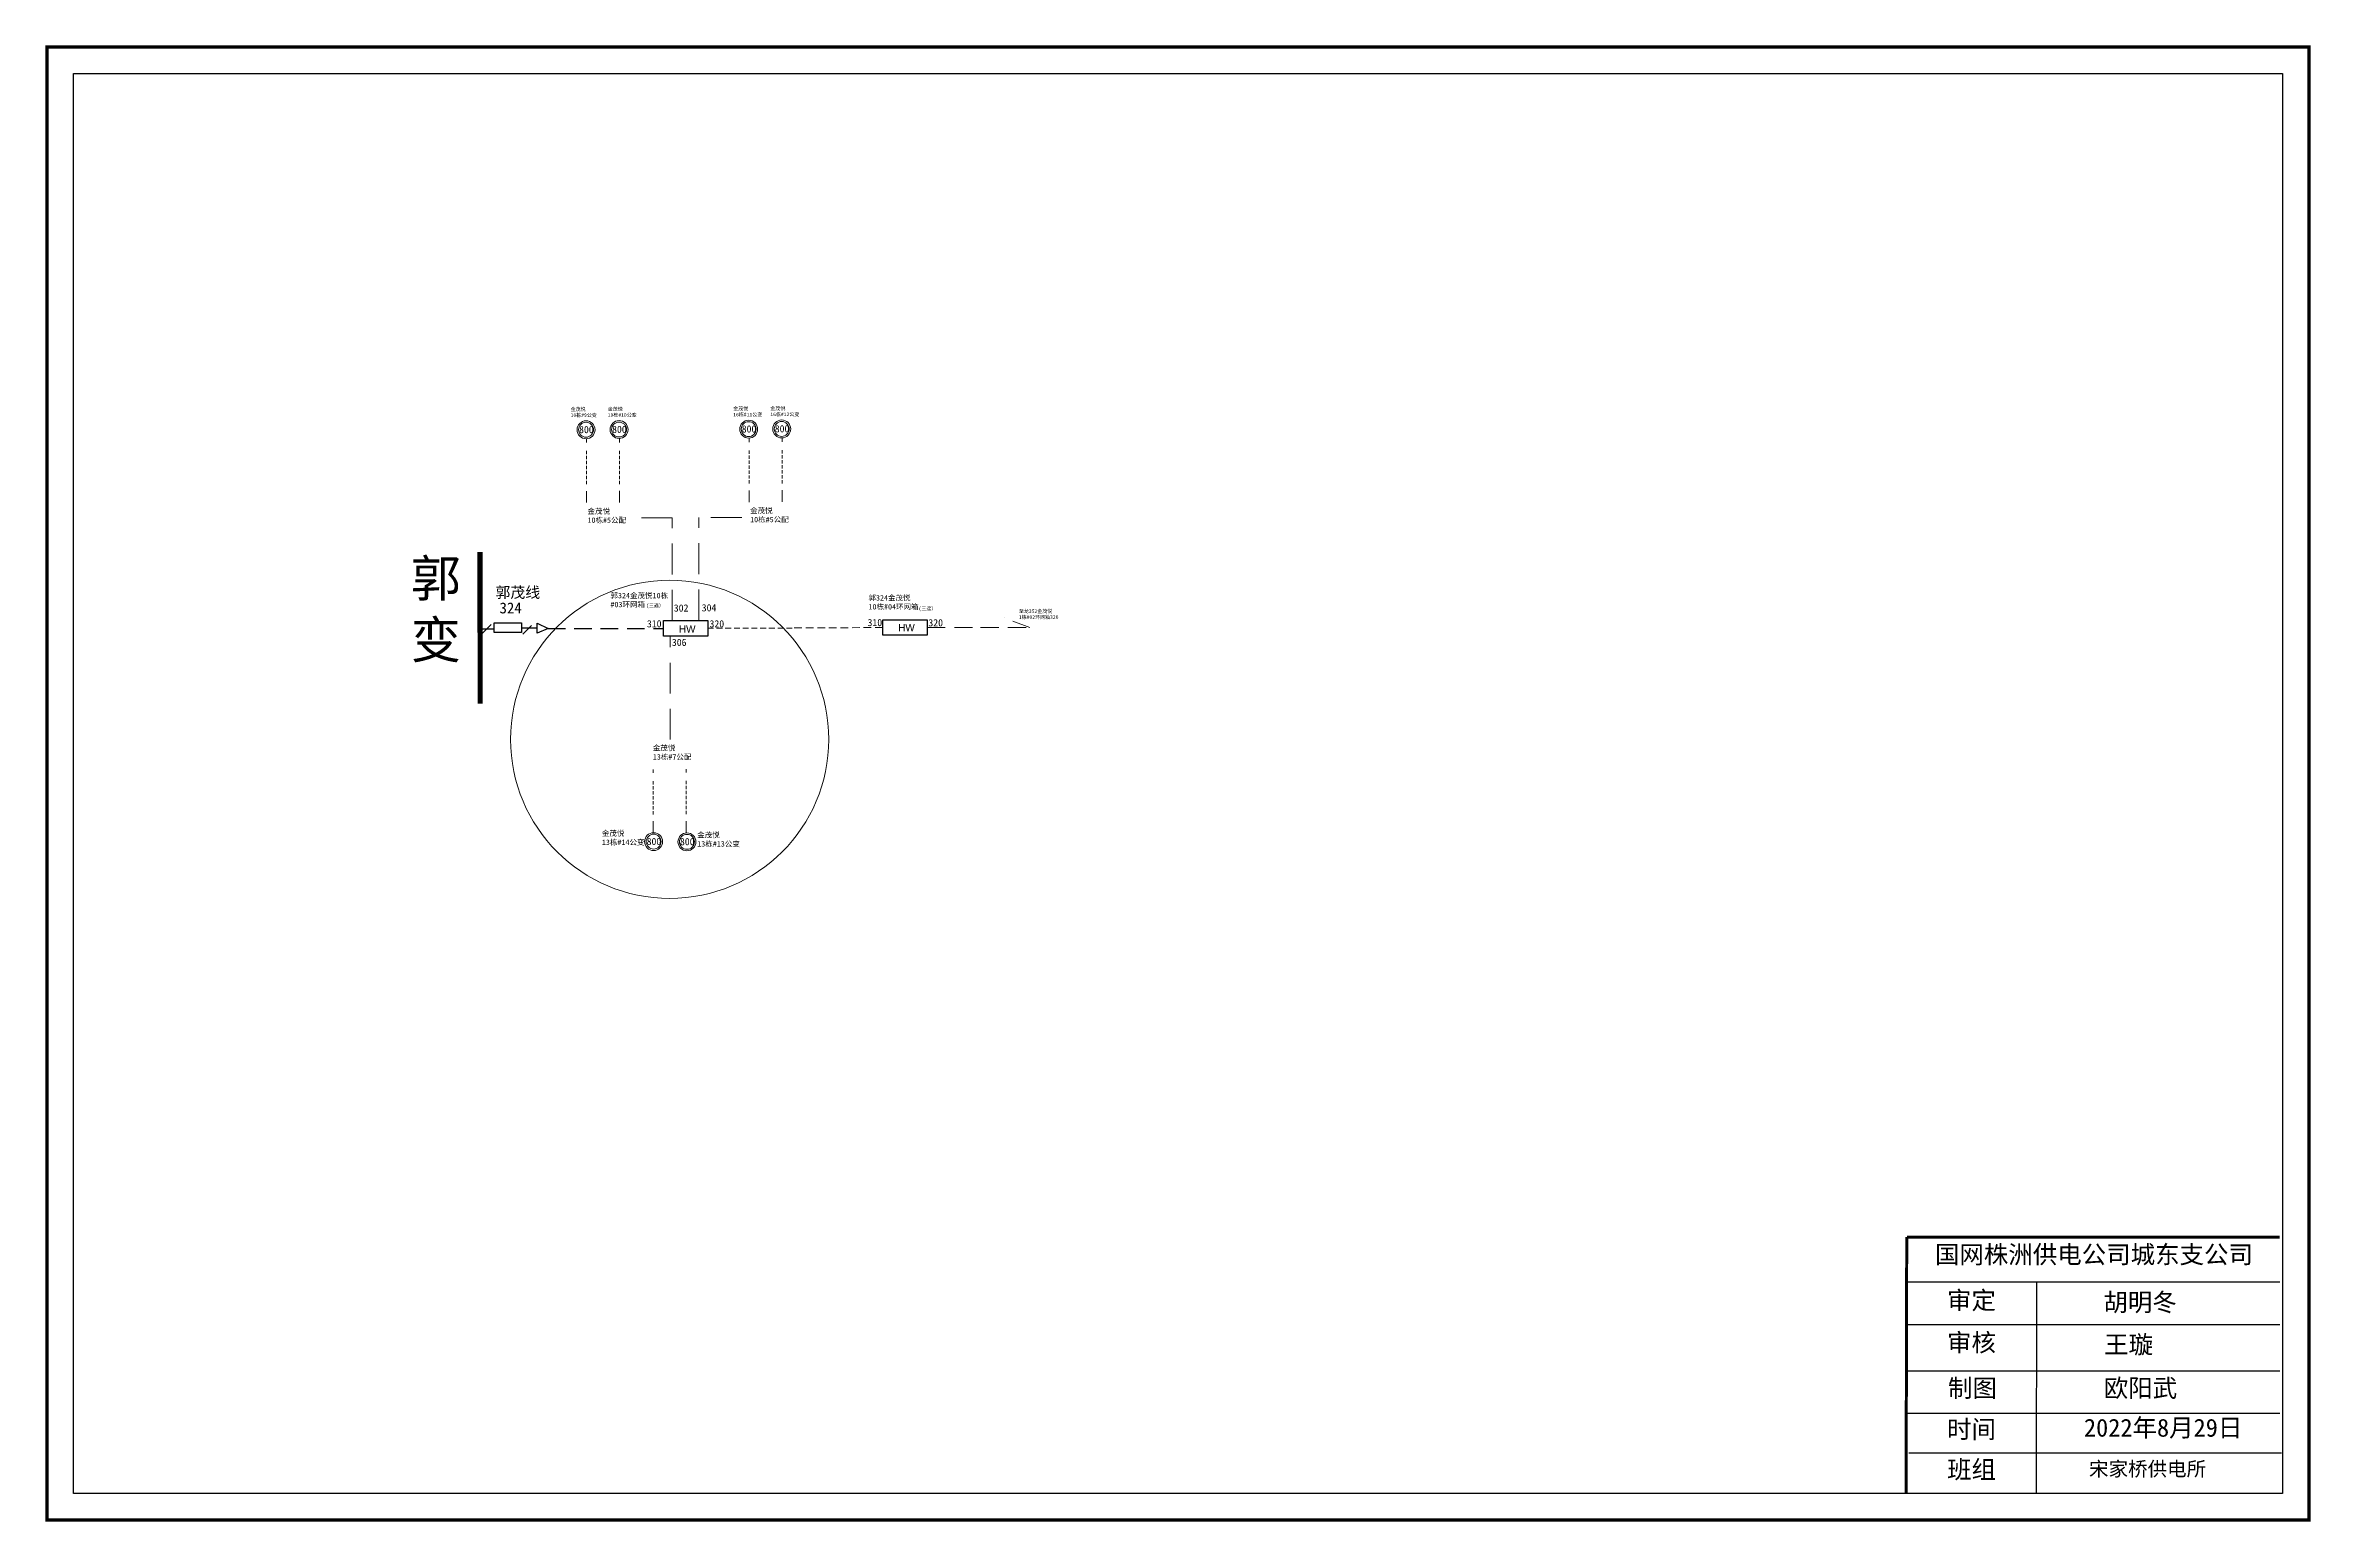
# Model space of a CAD drawing. Extents: x 196 to 829, y -97 to 316.
import ezdxf

# ---------------------------------------------------------------- set-up
doc = ezdxf.new("R2010")
doc.units = 0
doc.header["$LTSCALE"] = 0.774411
doc.linetypes.add('DASHED2', pattern=[9.525, 6.35, -3.175])
doc.layers.get('0').update_dxf_attribs({"linetype": 'CONTINUOUS'})
doc.styles.add('hztxt_txtstyle_0.00_0_0', font='', dxfattribs={"bigfont": 'hztxt.shx'})
doc.styles.add('SimSun_txtstyle_1.00_0_0', font='simsun.ttc', dxfattribs={"height": 1})
doc.styles.add('SimSun_txtstyle_1.50_0_0', font='simsun.ttc', dxfattribs={"height": 1.5})
doc.styles.add('SimSun_txtstyle_100.00_0_0100', font='simsun.ttc', dxfattribs={"height": 100})
doc.styles.add('SimSun_txtstyle_2.00_0_0', font='', dxfattribs={"height": 2})
doc.styles.add('SimSun_txtstyle_3.05_0_0', font='', dxfattribs={"height": 3.053263})
doc.styles.add('SimSun_txtstyle_4.00_0_0', font='', dxfattribs={"height": 4})
doc.styles.add('SimSun_txtstyle_5.01_0_0', font='', dxfattribs={"height": 5.013118})
doc.styles.add('SimSun_txtstyle_500.00_0_0500', font='simsun.ttc', dxfattribs={"height": 500})
doc.styles.add('字体', font='', dxfattribs={"height": 2.5})
doc.styles.add('宋体_txtstyle_5.01_0_0', font='', dxfattribs={"height": 5.013118})
doc.styles.get('hztxt_txtstyle_0.00_0_0').set_extended_font_data('hztxt')
doc.styles.get('SimSun_txtstyle_2.00_0_0').set_extended_font_data('SimSun')
doc.styles.get('SimSun_txtstyle_3.05_0_0').set_extended_font_data('SimSun')
doc.styles.get('SimSun_txtstyle_4.00_0_0').set_extended_font_data('SimSun')
doc.styles.get('SimSun_txtstyle_5.01_0_0').set_extended_font_data('SimSun')
doc.styles.get('字体').set_extended_font_data('SimSun')
doc.styles.get('宋体_txtstyle_5.01_0_0').set_extended_font_data('宋体')

msp = doc.modelspace()

# ---------------------------------------------------------------- linework, layer by layer
at = {"color": 7, "linetype": 'DASHED2', "lineweight": 0, "ltscale": 0.315081}
for p, q in [((347.04, 204.62), (347.02, 205.59)), ((356.27, 204.68), (356.25, 205.64)), ((392.5, 204.79), (392.49, 205.75)), ((401.73, 204.85), (401.72, 205.81)), ((365.68, 112.35), (365.67, 113.31)), ((374.92, 112.41), (374.9, 113.37))]:
    msp.add_line(p, q, dxfattribs=at)
at = {"color": 7, "linetype": 'DASHED2', "lineweight": 0, "ltscale": 0.189049}
for p, q in [((347.04, 192.99), (347.04, 202.75)), ((356.27, 193.05), (356.27, 202.81)), ((392.5, 193.16), (392.5, 202.92)), ((401.73, 193.21), (401.73, 202.97)), ((365.68, 100.72), (365.68, 110.47)), ((374.92, 100.77), (374.92, 110.53))]:
    msp.add_line(p, q, dxfattribs=at)
at = {"color": 7, "linetype": 'DASHED2', "lineweight": 0, "ltscale": 0.97199}
for p, q in [((347.04, 187.85), (347.04, 191.07)), ((356.27, 187.91), (356.27, 191.13)), ((392.5, 188.02), (392.5, 191.24)), ((401.73, 188.08), (401.73, 191.3)), ((365.68, 95.58), (365.68, 98.8)), ((374.92, 95.64), (374.92, 98.86))]:
    msp.add_line(p, q, dxfattribs=at)
at = {"color": 7, "linetype": 'DASHED2', "lineweight": 0, "ltscale": 1.749582}
for p, q in [((390.4, 183.73), (378.32, 183.73)), ((378.4, 155), (378.4, 183.69)), ((371.01, 183.61), (358.93, 183.61)), ((371.01, 154.91), (371.01, 183.61)), ((370.39, 121.62), (370.39, 150.32))]:
    msp.add_line(p, q, dxfattribs=at)
for p, q in [((321.12, 152.46), (317.35, 152.47)), ((320.38, 153.79), (317.96, 151.37)), ((333.24, 152.81), (329.04, 152.81)), ((331.66, 153.5), (329.24, 151.08))]:
    msp.add_line(p, q)
at = {"ltscale": 2}
for p, q in [((333.2, 154.13), (336.28, 152.67)), ((333.2, 151.35), (333.2, 154.13)), ((336.28, 152.67), (333.2, 151.35))]:
    msp.add_line(p, q, dxfattribs=at)
at = {"color": 7, "linetype": 'DASHED2'}
msp.add_line((336.22, 152.66), (368.56, 152.66), dxfattribs=at)
at = {"color": 7, "linetype": 'DASHED2', "lineweight": 0, "ltscale": 0.331243}
msp.add_line((380.92, 152.74), (405.08, 152.82), dxfattribs=at)
at = {"color": 7, "linetype": 'DASHED2', "lineweight": 0, "ltscale": 0.438252}
msp.add_line((405.08, 152.82), (429.79, 152.95), dxfattribs=at)
at = {"color": 7, "linetype": 'DASHED2', "lineweight": 0, "ltscale": 1.036092}
for p, q in [((442.22, 152.96), (457.14, 152.96)), ((457.14, 152.96), (470.92, 152.96)), ((470.92, 152.96), (463.77, 155.66))]:
    msp.add_line(p, q, dxfattribs=at)
at = {"linetype": 'Continuous'}
for p, q in [((716.11, -29.95), (820.32, -29.95)), ((752.28, -29.96), (752.2, -89.04)), ((716.11, -41.82), (820.32, -41.82)), ((716.11, -54.77), (820.32, -54.77)), ((716.11, -66.64), (820.32, -66.64)), ((716.58, -77.68), (820.8, -77.68))]:
    msp.add_line(p, q, dxfattribs=at)
at = {"linetype": 'Continuous', "const_width": 0.919}
msp.add_lwpolyline([(196.21, 315.2), (828.49, 315.2), (828.49, -96.48), (196.21, -96.48)], close=True, dxfattribs=at)
at = {"linetype": 'Continuous'}
msp.add_lwpolyline([(203.65, 307.76), (821.05, 307.76), (821.05, -89.04), (203.65, -89.04)], close=True, dxfattribs=at)
for points, const_width in [([(317.28, 174.07), (317.3, 131.66)], 1.47), ([(716.11, -17.41), (820.32, -17.41)], 0.836)]:
    msp.add_lwpolyline(points, dxfattribs=dict(at, const_width=const_width))
msp.add_lwpolyline([(321.25, 154.26), (328.89, 154.26), (328.89, 151.55), (321.25, 151.55)], close=True)
at = {"color": 0}
for points in [[(368.56, 154.91), (380.92, 154.91), (380.92, 150.58), (368.56, 150.58)], [(429.86, 155.12), (442.22, 155.12), (442.22, 150.79), (429.86, 150.79)]]:
    msp.add_lwpolyline(points, close=True, dxfattribs=at)
at = {"color": 0, "const_width": 0.836}
msp.add_lwpolyline([(716.04, -17.41), (715.86, -89.04)], dxfattribs=at)
at = {"color": 7, "linetype": 'Continuous', "lineweight": 0, "ltscale": 0.595664}
for centre, radius in [((346.9, 208.22), 2.5), ((346.9, 208.22), 2.08), ((356.13, 208.28), 2.5), ((356.13, 208.28), 2.08), ((392.36, 208.39), 2.5), ((392.36, 208.39), 2.08), ((401.59, 208.45), 2.5), ((401.59, 208.45), 2.08), ((365.78, 93.12), 2.5), ((365.78, 93.12), 2.08), ((375.09, 93.06), 2.5), ((375.09, 93.06), 2.08)]:
    msp.add_circle(centre, radius, dxfattribs=at)
at = {"color": 12, "linetype": 'Continuous', "lineweight": 0, "ltscale": 1.576085, "true_color": 0xc00000}
msp.add_circle((370.27, 121.69), 44.46, dxfattribs=at)

# ---------------------------------------------------------------- texts
at = {"color": 7, "linetype": 'Continuous', "lineweight": 0, "ltscale": 0.551541, "attachment_point": 1}
for s, insert, char_height, style in [('金茂悦^M^J10栋#9公变', (342.58, 214.47), 1, 'SimSun_txtstyle_1.00_0_0'), ('金茂悦^M^J10栋#10公变', (352.95, 214.53), 1, 'SimSun_txtstyle_1.00_0_0'), ('金茂悦^M^J16栋#11公变', (388.04, 214.64), 1, 'SimSun_txtstyle_1.00_0_0'), ('金茂悦^M^J16栋#12公变', (398.41, 214.7), 1, 'SimSun_txtstyle_1.00_0_0'), ('金茂悦^M^J13栋#14公变', (351.32, 96.19), 1.5, 'SimSun_txtstyle_1.50_0_0'), ('金茂悦^M^J13栋#13公变', (377.97, 95.74), 1.5, 'SimSun_txtstyle_1.50_0_0')]:
    msp.add_mtext(s, dxfattribs=dict(at, insert=insert, char_height=char_height, style=style))
at = {"color": 7, "linetype": 'Continuous', "lineweight": 0, "ltscale": 0.595664, "char_height": 2, "attachment_point": 1, "style": 'SimSun_txtstyle_2.00_0_0'}
for insert in [(344.95, 209.28), (354.18, 209.34), (390.41, 209.45), (399.64, 209.5), (363.83, 94.17), (373.14, 94.12)]:
    msp.add_mtext('800', dxfattribs=dict(at, insert=insert))
at = {"color": 7, "linetype": 'Continuous', "lineweight": 0, "ltscale": 0.97199, "char_height": 1.5, "attachment_point": 1, "style": 'SimSun_txtstyle_1.50_0_0'}
for s, insert in [('金茂悦^M^J10栋#5公配', (347.29, 186.21)), ('金茂悦^M^J10栋#5公配', (392.75, 186.38)), ('金茂悦^M^J13栋#7公配', (365.56, 120.05))]:
    msp.add_mtext(s, dxfattribs=dict(at, insert=insert))
at = {"linetype": 'Continuous', "attachment_point": 1}
for s, insert, char_height, width, style in [('郭  变', (297.88, 171.86), 10.308, 14.3194, '字体'), ('郭茂线', (321.58, 164.31), 3.053, 24.772, 'SimSun_txtstyle_3.05_0_0'), ('国网株洲供电公司城东支公司', (723.92, -19.75), 5.0131, 137.0552, '宋体_txtstyle_5.01_0_0'), ('审定', (727.3, -32.55), 5.013, 39.2051, '字体'), ('胡明冬', (771.01, -33.09), 5.013, 39.2051, '宋体_txtstyle_5.01_0_0'), ('审核', (727.3, -44.36), 5.013, 39.2051, '字体'), ('王璇', (771.22, -44.91), 5.013, 55.2344, 'SimSun_txtstyle_5.01_0_0'), ('制图', (727.57, -57.1), 5.013, 39.2051, '字体'), ('欧阳武', (771.12, -57.08), 5.013, 62.5804, 'SimSun_txtstyle_5.01_0_0'), ('时间', (727.3, -68.6), 5.013, 39.2051, '字体')]:
    msp.add_mtext(s, dxfattribs=dict(at, insert=insert, char_height=char_height, width=width, style=style))
at = {"width": 6.907, "attachment_point": 1}
for s, insert, char_height, style in [('324', (322.7, 159.95), 3.053, 'SimSun_txtstyle_3.05_0_0'), ('310', (363.91, 155), 2, 'SimSun_txtstyle_2.00_0_0')]:
    msp.add_mtext(s, dxfattribs=dict(at, insert=insert, char_height=char_height, style=style))
at = {"color": 7, "insert": (353.71, 162.63), "char_height": 1.5, "width": 17.3061, "attachment_point": 1, "style": 'SimSun_txtstyle_1.50_0_0'}
msp.add_mtext('郭324金茂悦10栋#03环网箱', dxfattribs=at)
at = {"color": 4, "linetype": 'DASHED2', "lineweight": 0, "ltscale": 0.685109, "true_color": 0x00ffff, "char_height": 1, "attachment_point": 1, "style": 'SimSun_txtstyle_100.00_0_0100'}
for insert in [(363.68, 159.6), (439.83, 158.75)]:
    msp.add_mtext('(三遥）', dxfattribs=dict(at, insert=insert))
at = {"color": 7, "linetype": 'DASHED2', "lineweight": 0, "ltscale": 1.609095, "char_height": 2, "attachment_point": 1, "style": 'SimSun_txtstyle_2.00_0_0'}
for s, insert in [('302', (371.43, 159.41)), ('304', (379.23, 159.47)), ('306', (370.89, 149.81))]:
    msp.add_mtext(s, dxfattribs=dict(at, insert=insert))
at = {"color": 7, "linetype": 'DASHED2', "lineweight": 0, "ltscale": 0.685109, "insert": (425.83, 162), "char_height": 1.5, "attachment_point": 1, "style": 'SimSun_txtstyle_1.50_0_0'}
msp.add_mtext('郭324金茂悦^M^J10栋#04环网箱', dxfattribs=at)
at = {"color": 0, "char_height": 2, "width": 8.399, "attachment_point": 1, "style": 'hztxt_txtstyle_0.00_0_0'}
for insert in [(372.84, 153.53), (434.12, 153.93)]:
    msp.add_mtext('{\\fArial|b0|i0|c0|p32;HW}', dxfattribs=dict(at, insert=insert))
at = {"color": 7, "linetype": 'Continuous', "lineweight": 0, "ltscale": 0.695056, "char_height": 2, "attachment_point": 1, "style": 'SimSun_txtstyle_2.00_0_0'}
for s, insert in [('320', (381.41, 154.99)), ('310', (425.58, 155.34)), ('320', (442.58, 155.28))]:
    msp.add_mtext(s, dxfattribs=dict(at, insert=insert))
at = {"color": 1, "linetype": 'Continuous', "lineweight": 0, "ltscale": 0.342591, "true_color": 0xff0000, "insert": (467.87, 158.03), "char_height": 1, "attachment_point": 1, "style": 'SimSun_txtstyle_1.00_0_0'}
msp.add_mtext('至龙352金茂悦^M^J1栋#02环网箱320', dxfattribs=at)
at = {"color": 7, "linetype": 'Continuous', "lineweight": 0, "ltscale": 2.43223, "insert": (765.56, -68.18), "char_height": 5, "attachment_point": 1, "style": 'SimSun_txtstyle_500.00_0_0500'}
msp.add_mtext('2022年8月29日', dxfattribs=at)
at = {"color": 7, "linetype": 'Continuous', "lineweight": 0, "ltscale": 1.351239, "attachment_point": 1}
for s, insert, char_height, style in [('班组', (727.34, -79.85), 5, 'SimSun_txtstyle_500.00_0_0500'), ('宋家桥供电所', (766.99, -80.18), 4, 'SimSun_txtstyle_4.00_0_0')]:
    msp.add_mtext(s, dxfattribs=dict(at, insert=insert, char_height=char_height, style=style))

doc.saveas('drawing.dxf')
